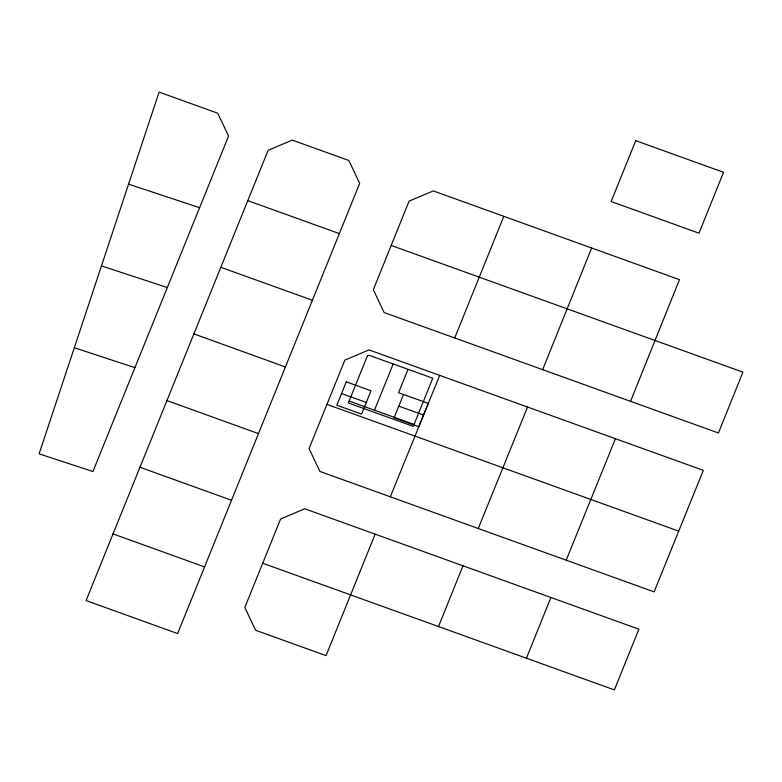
<?xml version="1.0" encoding="UTF-8"?>
<svg xmlns="http://www.w3.org/2000/svg" width="782" height="782" viewBox="0 0 782 782"><rect width="100%" height="100%" fill="white"/><g stroke="black" fill="none" stroke-linecap="round" stroke-linejoin="round"><path stroke-width="1.17" d="M74.319 347.726L159.098 92.1L217.748 113.234L228.569 136.029L92.931 471.526L39.1 453.843L74.319 347.726L134.924 367.657M542.659 369.651L591.642 248.002M375.155 534.145L326.045 655.629L255.636 630.282L244.815 607.438L262.713 563.245L526.433 658.209L550.899 597.497M630.546 401.322L679.47 279.663L433.287 190.916L409.084 201.15L373.337 289.682L384.099 312.526L718.443 432.993L742.9 372.144L391.195 245.44M220.817 267.307L86.088 600.566L177.622 633.557L359.681 183.33L348.85 160.486L292.282 140.095L268.138 150.33L220.817 267.307L312.429 300.268M262.713 563.245L280.611 519.013L304.755 508.779L638.884 629.187L614.378 689.9L526.433 658.209M374.49 410.198L393.199 363.972M408.038 369.329L398.585 392.681L428.243 403.375L418.79 426.728L394.069 417.813L403.522 394.46M454.713 337.961L503.803 216.34M438.497 626.568L463.003 565.806M390.335 496.795L439.709 375.37M478.271 528.505L654.094 591.876L703.331 470.373L368.996 349.896L344.842 360.131L309.046 448.604L319.867 471.409L478.271 528.505L527.547 407.021M566.217 560.195L615.444 438.692M101.455 265.89L167.319 287.551M128.58 184.161L199.606 207.699M247.786 200.661L339.349 233.603M398.791 406.141L423.521 415.056M193.907 333.904L285.41 366.963M341.558 393.532L366.289 402.447M349.114 401.049L414.049 424.47M678.708 531.125L326.944 404.372M166.957 400.56L258.451 433.609M139.998 467.265L231.521 500.255M113.038 533.911L204.571 566.911M346.289 381.851L336.837 405.203L361.558 414.118L371.02 390.765L346.289 381.851M367.325 356.084L348.342 402.955L413.277 426.376L432.769 378.244L369.153 355.302L367.325 356.084M635.727 140.672L611.143 201.531L698.981 233.183L723.555 172.314L635.727 140.672"/></g></svg>
